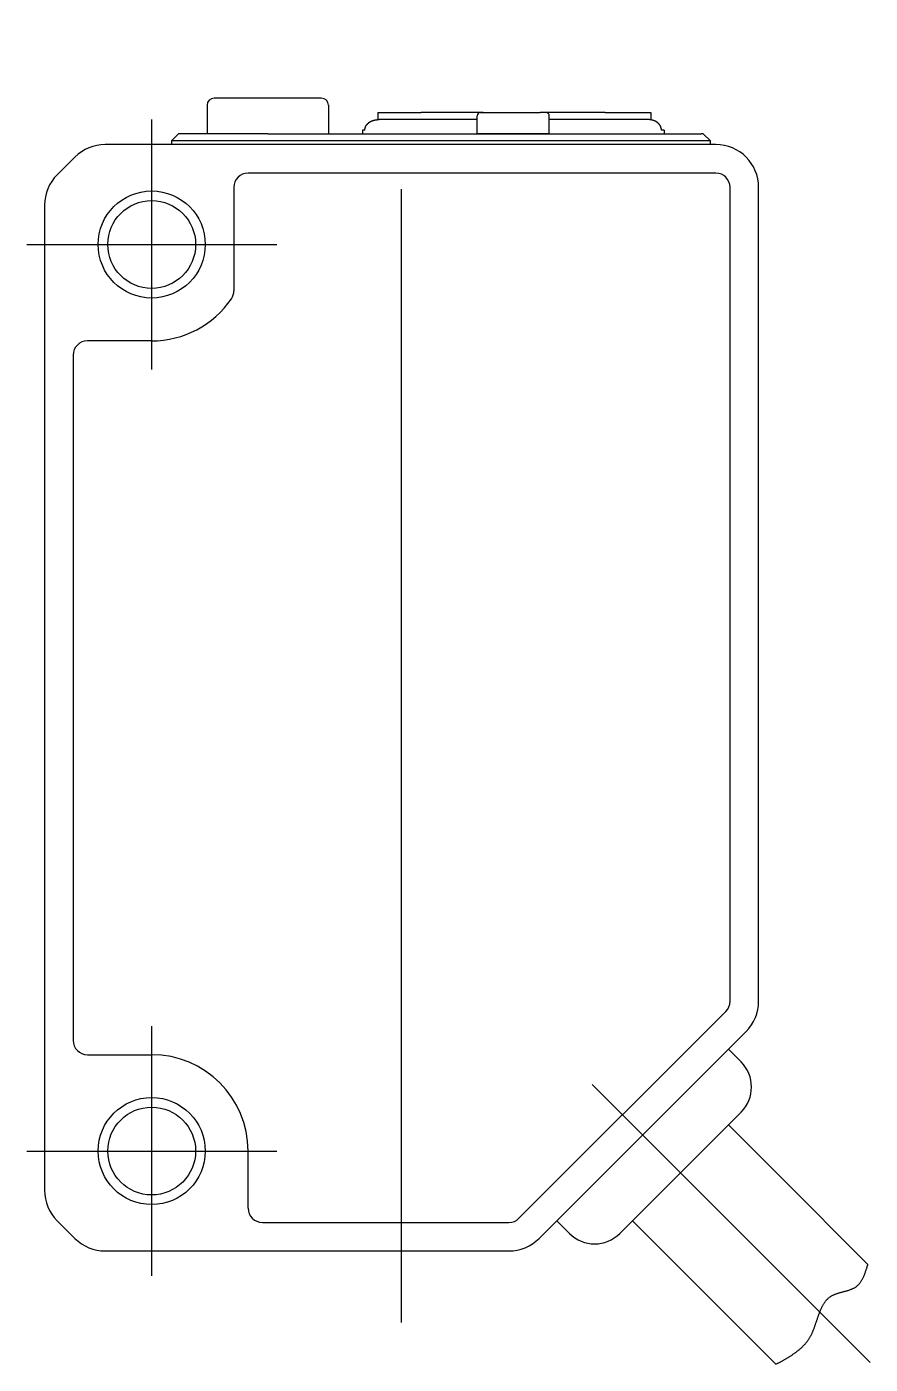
# Model space of a CAD drawing. Extents: x -19 to 102, y -28 to 519.
# Drawn here: x 76.86 to 100.49, y 182.27 to 219.74 of the extents above; entities that cross this region are included whole.
import ezdxf

# ---------------------------------------------------------------- set-up
doc = ezdxf.new("R2010")
doc.units = 0
doc.linetypes.add('CENTER', pattern=[50.8, 31.75, -6.35, 6.35, -6.35])
doc.layers.get('0').update_dxf_attribs({"linetype": 'CONTINUOUS'})
doc.layers.add('CENTER', color=1, linetype='CONTINUOUS')

msp = doc.modelspace()

# ---------------------------------------------------------------- linework, layer by layer
at = {"color": 7, "linetype": 'CONTINUOUS'}
for p, q in [((85.114, 217.743), (82.114, 217.743)), ((81.914, 217.543), (81.914, 216.743)), ((85.314, 217.543), (85.314, 216.743)), ((86.701, 217.343), (86.701, 217.143)), ((86.701, 217.343), (87.914, 217.343)), ((89.477, 217.143), (86.735, 217.143)), ((89.644, 217.343), (87.914, 217.343)), ((89.477, 216.743), (89.477, 217.243)), ((89.577, 217.343), (89.73, 217.343)), ((89.73, 217.343), (91.247, 217.343)), ((91.4, 217.343), (91.247, 217.343)), ((93.064, 217.343), (91.386, 217.343)), ((91.5, 216.743), (91.5, 217.243)), ((94.242, 217.143), (91.5, 217.143)), ((93.064, 217.343), (94.346, 217.343)), ((94.346, 217.343), (94.346, 217.135)), ((81.114, 216.743), (80.914, 216.543)), ((83.614, 216.743), (81.114, 216.743)), ((83.614, 216.743), (86.264, 216.743)), ((86.264, 216.843), (86.264, 216.743)), ((86.335, 216.843), (86.264, 216.843)), ((86.264, 216.743), (94.714, 216.743)), ((89.491, 216.743), (89.477, 216.743)), ((89.644, 216.743), (89.491, 216.743)), ((89.73, 216.743), (89.644, 216.743)), ((91.247, 216.743), (89.73, 216.743)), ((91.334, 216.743), (91.247, 216.743)), ((91.487, 216.743), (91.334, 216.743)), ((91.5, 216.743), (91.487, 216.743)), ((94.714, 216.843), (94.643, 216.843)), ((94.714, 216.843), (94.714, 216.743)), ((94.714, 216.743), (95.332, 216.743)), ((95.332, 216.743), (95.764, 216.743)), ((95.814, 216.743), (95.764, 216.743)), ((95.814, 216.743), (96.014, 216.543)), ((80.914, 216.443), (79.061, 216.443)), ((83.614, 216.543), (80.914, 216.543)), ((80.914, 216.543), (80.914, 216.443)), ((83.614, 216.443), (80.914, 216.443)), ((95.714, 216.543), (83.614, 216.543)), ((95.714, 216.443), (83.614, 216.443)), ((96.014, 216.543), (95.714, 216.543)), ((96.014, 216.443), (95.714, 216.443)), ((96.014, 216.443), (96.014, 216.543)), ((96.164, 216.443), (96.014, 216.443)), ((78.212, 216.092), (77.715, 215.595)), ((96.164, 215.643), (83.064, 215.643)), ((82.664, 215.243), (82.664, 212.347)), ((96.564, 192.439), (96.564, 215.243)), ((97.364, 192.441), (97.364, 215.243)), ((77.364, 214.746), (77.364, 187.141)), ((80.364, 210.943), (78.564, 210.943)), ((78.164, 210.543), (78.164, 191.343)), ((96.447, 192.156), (90.651, 186.361)), ((96.518, 191.098), (97.012, 191.592)), ((78.564, 190.943), (80.364, 190.943)), ((91.71, 186.289), (96.518, 191.098)), ((96.518, 191.098), (96.871, 190.744)), ((96.871, 189.33), (93.477, 185.936)), ((96.518, 188.976), (97.964, 187.53)), ((83.064, 186.643), (83.064, 188.243)), ((97.964, 187.53), (100.425, 185.069)), ((77.715, 186.292), (78.212, 185.795)), ((83.464, 186.243), (90.368, 186.243)), ((91.215, 185.795), (91.71, 186.289)), ((91.71, 186.289), (92.063, 185.936)), ((93.831, 186.289), (97.85, 182.27)), ((79.061, 185.443), (90.367, 185.443))]:
    msp.add_line(p, q, dxfattribs=at)
at = {"color": 7}
for points in [[(86.335, 216.843, 0), (86.335, 216.845, 0), (86.335, 216.846, 0), (86.335, 216.847, 0), (86.335, 216.848, 0), (86.335, 216.849, 0), (86.335, 216.85, 0), (86.335, 216.851, 0), (86.335, 216.852, 0), (86.335, 216.853, 0), (86.335, 216.854, 0), (86.335, 216.855, 0), (86.335, 216.857, 0), (86.335, 216.858, 0), (86.335, 216.859, 0), (86.335, 216.86, 0), (86.335, 216.861, 0), (86.336, 216.862, 0), (86.336, 216.863, 0), (86.336, 216.864, 0), (86.336, 216.865, 0), (86.336, 216.866, 0), (86.336, 216.867, 0), (86.336, 216.868, 0), (86.336, 216.87, 0), (86.336, 216.871, 0), (86.336, 216.872, 0), (86.337, 216.873, 0), (86.337, 216.874, 0), (86.337, 216.875, 0), (86.337, 216.876, 0), (86.337, 216.877, 0), (86.337, 216.878, 0), (86.337, 216.879, 0), (86.338, 216.88, 0), (86.338, 216.881, 0), (86.338, 216.883, 0), (86.338, 216.884, 0), (86.338, 216.885, 0), (86.338, 216.886, 0), (86.339, 216.887, 0), (86.339, 216.888, 0), (86.339, 216.889, 0), (86.339, 216.89, 0), (86.339, 216.891, 0), (86.34, 216.892, 0), (86.34, 216.893, 0), (86.34, 216.894, 0), (86.34, 216.895, 0), (86.341, 216.896, 0), (86.341, 216.898, 0), (86.341, 216.899, 0), (86.341, 216.9, 0), (86.341, 216.901, 0), (86.342, 216.902, 0), (86.342, 216.903, 0), (86.342, 216.904, 0), (86.343, 216.905, 0), (86.343, 216.906, 0), (86.343, 216.907, 0), (86.343, 216.908, 0), (86.344, 216.909, 0), (86.344, 216.91, 0), (86.344, 216.911, 0), (86.344, 216.912, 0), (86.345, 216.913, 0), (86.345, 216.914, 0), (86.346, 216.915, 0), (86.346, 216.917, 0), (86.346, 216.918, 0), (86.346, 216.919, 0), (86.347, 216.92, 0), (86.347, 216.921, 0), (86.347, 216.922, 0), (86.348, 216.923, 0), (86.348, 216.924, 0), (86.349, 216.925, 0), (86.349, 216.926, 0), (86.349, 216.927, 0), (86.35, 216.928, 0), (86.35, 216.929, 0), (86.35, 216.93, 0), (86.351, 216.931, 0), (86.351, 216.932, 0), (86.351, 216.933, 0), (86.352, 216.934, 0), (86.352, 216.935, 0), (86.353, 216.936, 0), (86.353, 216.937, 0), (86.353, 216.938, 0), (86.354, 216.939, 0), (86.354, 216.94, 0), (86.355, 216.941, 0), (86.355, 216.942, 0), (86.356, 216.943, 0), (86.356, 216.944, 0), (86.356, 216.945, 0), (86.357, 216.946, 0), (86.357, 216.947, 0), (86.358, 216.948, 0), (86.358, 216.949, 0), (86.359, 216.95, 0), (86.359, 216.951, 0), (86.36, 216.952, 0), (86.36, 216.953, 0), (86.361, 216.954, 0), (86.361, 216.955, 0), (86.362, 216.956, 0), (86.362, 216.957, 0), (86.362, 216.958, 0), (86.363, 216.959, 0), (86.364, 216.96, 0), (86.364, 216.961, 0), (86.365, 216.962, 0), (86.365, 216.963, 0), (86.365, 216.964, 0), (86.366, 216.965, 0), (86.367, 216.966, 0), (86.367, 216.967, 0), (86.368, 216.968, 0), (86.368, 216.969, 0), (86.369, 216.969, 0), (86.369, 216.97, 0), (86.37, 216.971, 0), (86.37, 216.972, 0), (86.371, 216.973, 0), (86.371, 216.974, 0), (86.372, 216.975, 0), (86.373, 216.976, 0), (86.373, 216.977, 0), (86.374, 216.978, 0), (86.374, 216.979, 0), (86.375, 216.98, 0), (86.375, 216.981, 0), (86.376, 216.982, 0), (86.377, 216.983, 0), (86.377, 216.983, 0), (86.378, 216.984, 0), (86.378, 216.985, 0), (86.379, 216.986, 0), (86.38, 216.987, 0), (86.38, 216.988, 0), (86.381, 216.989, 0), (86.381, 216.99, 0), (86.382, 216.991, 0), (86.383, 216.992, 0), (86.383, 216.992, 0), (86.384, 216.993, 0), (86.385, 216.994, 0), (86.385, 216.995, 0), (86.386, 216.996, 0), (86.386, 216.997, 0), (86.387, 216.998, 0), (86.388, 216.999, 0), (86.388, 216.999, 0), (86.389, 217, 0), (86.39, 217.001, 0), (86.391, 217.002, 0), (86.391, 217.003, 0), (86.392, 217.004, 0), (86.392, 217.005, 0), (86.393, 217.006, 0), (86.394, 217.006, 0), (86.394, 217.007, 0), (86.395, 217.008, 0), (86.396, 217.009, 0), (86.397, 217.01, 0), (86.397, 217.011, 0), (86.398, 217.011, 0), (86.399, 217.012, 0), (86.399, 217.013, 0), (86.4, 217.014, 0), (86.401, 217.015, 0), (86.401, 217.016, 0), (86.402, 217.016, 0), (86.403, 217.017, 0), (86.404, 217.018, 0), (86.404, 217.019, 0), (86.405, 217.02, 0), (86.406, 217.02, 0), (86.407, 217.021, 0), (86.407, 217.022, 0), (86.408, 217.023, 0), (86.409, 217.024, 0), (86.41, 217.024, 0), (86.41, 217.025, 0), (86.411, 217.026, 0), (86.412, 217.027, 0), (86.413, 217.028, 0), (86.413, 217.028, 0), (86.414, 217.029, 0), (86.415, 217.03, 0), (86.416, 217.031, 0), (86.416, 217.031, 0), (86.417, 217.032, 0), (86.418, 217.033, 0), (86.419, 217.034, 0), (86.42, 217.035, 0), (86.42, 217.035, 0), (86.421, 217.036, 0), (86.422, 217.037, 0), (86.423, 217.038, 0), (86.424, 217.038, 0), (86.424, 217.039, 0), (86.425, 217.04, 0), (86.426, 217.04, 0), (86.427, 217.041, 0), (86.428, 217.042, 0), (86.428, 217.043, 0), (86.429, 217.043, 0), (86.43, 217.044, 0), (86.431, 217.045, 0), (86.432, 217.046, 0), (86.433, 217.046, 0), (86.433, 217.047, 0), (86.434, 217.048, 0), (86.435, 217.048, 0), (86.436, 217.049, 0), (86.437, 217.05, 0), (86.438, 217.051, 0), (86.438, 217.051, 0), (86.439, 217.052, 0), (86.44, 217.053, 0), (86.441, 217.053, 0), (86.442, 217.054, 0), (86.443, 217.055, 0), (86.443, 217.055, 0), (86.444, 217.056, 0), (86.445, 217.057, 0), (86.446, 217.057, 0), (86.447, 217.058, 0), (86.448, 217.059, 0), (86.449, 217.059, 0), (86.45, 217.06, 0), (86.45, 217.061, 0), (86.451, 217.061, 0), (86.452, 217.062, 0), (86.453, 217.063, 0), (86.454, 217.063, 0), (86.455, 217.064, 0), (86.456, 217.065, 0), (86.457, 217.065, 0), (86.457, 217.066, 0), (86.458, 217.066, 0), (86.459, 217.067, 0), (86.46, 217.068, 0), (86.461, 217.068, 0), (86.462, 217.069, 0), (86.463, 217.07, 0), (86.464, 217.07, 0), (86.465, 217.071, 0), (86.466, 217.071, 0), (86.466, 217.072, 0), (86.467, 217.073, 0), (86.468, 217.073, 0), (86.469, 217.074, 0), (86.47, 217.074, 0), (86.471, 217.075, 0), (86.472, 217.076, 0), (86.473, 217.076, 0), (86.474, 217.077, 0), (86.475, 217.077, 0), (86.476, 217.078, 0), (86.477, 217.078, 0), (86.477, 217.079, 0), (86.478, 217.08, 0), (86.479, 217.08, 0), (86.48, 217.081, 0), (86.481, 217.081, 0), (86.482, 217.082, 0), (86.483, 217.082, 0), (86.484, 217.083, 0), (86.485, 217.083, 0), (86.486, 217.084, 0), (86.487, 217.085, 0), (86.488, 217.085, 0), (86.489, 217.086, 0), (86.49, 217.086, 0), (86.491, 217.087, 0), (86.492, 217.087, 0), (86.493, 217.088, 0), (86.493, 217.088, 0), (86.495, 217.089, 0), (86.495, 217.089, 0), (86.496, 217.09, 0), (86.497, 217.09, 0), (86.498, 217.091, 0), (86.499, 217.091, 0), (86.5, 217.092, 0), (86.501, 217.092, 0), (86.502, 217.093, 0), (86.503, 217.093, 0), (86.504, 217.094, 0), (86.505, 217.094, 0), (86.506, 217.095, 0), (86.507, 217.095, 0), (86.508, 217.096, 0), (86.509, 217.096, 0), (86.51, 217.097, 0), (86.511, 217.097, 0), (86.512, 217.098, 0), (86.513, 217.098, 0), (86.514, 217.099, 0), (86.515, 217.099, 0), (86.516, 217.1, 0), (86.517, 217.1, 0), (86.518, 217.1, 0), (86.519, 217.101, 0), (86.52, 217.101, 0), (86.521, 217.102, 0), (86.522, 217.102, 0), (86.523, 217.103, 0), (86.524, 217.103, 0), (86.525, 217.104, 0), (86.526, 217.104, 0), (86.527, 217.104, 0), (86.528, 217.105, 0), (86.529, 217.105, 0), (86.53, 217.106, 0), (86.531, 217.106, 0), (86.532, 217.107, 0), (86.533, 217.107, 0), (86.534, 217.107, 0), (86.535, 217.108, 0), (86.536, 217.108, 0), (86.537, 217.109, 0), (86.538, 217.109, 0), (86.539, 217.109, 0), (86.54, 217.11, 0), (86.541, 217.11, 0), (86.542, 217.111, 0), (86.543, 217.111, 0), (86.544, 217.111, 0), (86.545, 217.112, 0), (86.546, 217.112, 0), (86.547, 217.113, 0), (86.548, 217.113, 0), (86.549, 217.113, 0), (86.55, 217.114, 0), (86.551, 217.114, 0), (86.552, 217.114, 0), (86.553, 217.115, 0), (86.554, 217.115, 0), (86.555, 217.115, 0), (86.556, 217.116, 0), (86.558, 217.116, 0), (86.558, 217.117, 0), (86.56, 217.117, 0), (86.561, 217.117, 0), (86.562, 217.118, 0), (86.563, 217.118, 0), (86.564, 217.118, 0), (86.565, 217.119, 0), (86.566, 217.119, 0), (86.567, 217.119, 0), (86.568, 217.12, 0), (86.569, 217.12, 0), (86.57, 217.12, 0), (86.571, 217.121, 0), (86.572, 217.121, 0), (86.573, 217.121, 0), (86.574, 217.121, 0), (86.575, 217.122, 0), (86.576, 217.122, 0), (86.577, 217.122, 0), (86.578, 217.123, 0), (86.579, 217.123, 0), (86.58, 217.123, 0), (86.582, 217.124, 0), (86.582, 217.124, 0), (86.584, 217.124, 0), (86.585, 217.124, 0), (86.586, 217.125, 0), (86.587, 217.125, 0), (86.588, 217.125, 0), (86.589, 217.126, 0), (86.59, 217.126, 0), (86.591, 217.126, 0), (86.592, 217.126, 0), (86.593, 217.127, 0), (86.594, 217.127, 0), (86.595, 217.127, 0), (86.596, 217.127, 0), (86.597, 217.128, 0), (86.598, 217.128, 0), (86.6, 217.128, 0), (86.6, 217.129, 0), (86.602, 217.129, 0), (86.603, 217.129, 0), (86.604, 217.129, 0), (86.605, 217.13, 0), (86.606, 217.13, 0), (86.607, 217.13, 0), (86.608, 217.13, 0), (86.609, 217.13, 0), (86.61, 217.131, 0), (86.611, 217.131, 0), (86.612, 217.131, 0), (86.613, 217.131, 0), (86.614, 217.132, 0), (86.615, 217.132, 0), (86.617, 217.132, 0), (86.618, 217.132, 0), (86.619, 217.132, 0), (86.62, 217.133, 0), (86.621, 217.133, 0), (86.622, 217.133, 0), (86.623, 217.133, 0), (86.624, 217.134, 0), (86.625, 217.134, 0), (86.626, 217.134, 0), (86.627, 217.134, 0), (86.628, 217.134, 0), (86.629, 217.134, 0), (86.63, 217.135, 0), (86.632, 217.135, 0), (86.633, 217.135, 0), (86.634, 217.135, 0), (86.635, 217.135, 0), (86.636, 217.136, 0), (86.637, 217.136, 0), (86.638, 217.136, 0), (86.639, 217.136, 0), (86.64, 217.136, 0), (86.641, 217.136, 0), (86.642, 217.137, 0), (86.643, 217.137, 0), (86.644, 217.137, 0), (86.645, 217.137, 0), (86.647, 217.137, 0), (86.648, 217.137, 0), (86.649, 217.138, 0), (86.65, 217.138, 0), (86.651, 217.138, 0), (86.652, 217.138, 0), (86.653, 217.138, 0), (86.654, 217.138, 0), (86.655, 217.138, 0), (86.656, 217.139, 0), (86.657, 217.139, 0), (86.659, 217.139, 0), (86.66, 217.139, 0), (86.661, 217.139, 0), (86.662, 217.139, 0), (86.663, 217.139, 0), (86.664, 217.14, 0), (86.665, 217.14, 0), (86.666, 217.14, 0), (86.667, 217.14, 0), (86.668, 217.14, 0), (86.669, 217.14, 0), (86.67, 217.14, 0), (86.671, 217.14, 0), (86.673, 217.14, 0), (86.674, 217.141, 0), (86.675, 217.141, 0), (86.676, 217.141, 0), (86.677, 217.141, 0), (86.678, 217.141, 0), (86.679, 217.141, 0), (86.68, 217.141, 0), (86.681, 217.141, 0), (86.682, 217.141, 0), (86.683, 217.141, 0), (86.684, 217.141, 0), (86.686, 217.142, 0), (86.687, 217.142, 0), (86.688, 217.142, 0), (86.689, 217.142, 0), (86.69, 217.142, 0), (86.691, 217.142, 0), (86.692, 217.142, 0), (86.693, 217.142, 0), (86.694, 217.142, 0), (86.695, 217.142, 0), (86.697, 217.142, 0), (86.698, 217.142, 0), (86.699, 217.142, 0), (86.7, 217.143, 0), (86.701, 217.143, 0)], [(86.701, 217.143, 0), (86.701, 217.143, 0), (86.701, 217.143, 0), (86.701, 217.143, 0), (86.702, 217.143, 0), (86.702, 217.143, 0), (86.702, 217.143, 0), (86.702, 217.143, 0), (86.703, 217.143, 0), (86.703, 217.143, 0), (86.703, 217.143, 0), (86.703, 217.143, 0), (86.703, 217.143, 0), (86.704, 217.143, 0), (86.704, 217.143, 0), (86.704, 217.143, 0), (86.704, 217.143, 0), (86.704, 217.143, 0), (86.705, 217.143, 0), (86.705, 217.143, 0), (86.705, 217.143, 0), (86.705, 217.143, 0), (86.706, 217.143, 0), (86.706, 217.143, 0), (86.706, 217.143, 0), (86.706, 217.143, 0), (86.707, 217.143, 0), (86.707, 217.143, 0), (86.707, 217.143, 0), (86.707, 217.143, 0), (86.707, 217.143, 0), (86.707, 217.143, 0), (86.708, 217.143, 0), (86.708, 217.143, 0), (86.708, 217.143, 0), (86.708, 217.143, 0), (86.709, 217.143, 0), (86.709, 217.143, 0), (86.709, 217.143, 0), (86.709, 217.143, 0), (86.71, 217.143, 0), (86.71, 217.143, 0), (86.71, 217.143, 0), (86.71, 217.143, 0), (86.71, 217.143, 0), (86.711, 217.143, 0), (86.711, 217.143, 0), (86.711, 217.143, 0), (86.711, 217.143, 0), (86.711, 217.143, 0), (86.712, 217.143, 0), (86.712, 217.143, 0), (86.712, 217.143, 0), (86.712, 217.143, 0), (86.713, 217.143, 0), (86.713, 217.143, 0), (86.713, 217.143, 0), (86.713, 217.143, 0), (86.713, 217.143, 0), (86.714, 217.143, 0), (86.714, 217.143, 0), (86.714, 217.143, 0), (86.714, 217.143, 0), (86.715, 217.143, 0), (86.715, 217.143, 0), (86.715, 217.143, 0), (86.715, 217.143, 0), (86.715, 217.143, 0), (86.716, 217.143, 0), (86.716, 217.143, 0), (86.716, 217.143, 0), (86.716, 217.143, 0), (86.716, 217.143, 0), (86.717, 217.143, 0), (86.717, 217.143, 0), (86.717, 217.143, 0), (86.717, 217.143, 0), (86.718, 217.143, 0), (86.718, 217.143, 0), (86.718, 217.143, 0), (86.718, 217.143, 0), (86.718, 217.143, 0), (86.719, 217.143, 0), (86.719, 217.143, 0), (86.719, 217.143, 0), (86.719, 217.143, 0), (86.719, 217.143, 0), (86.72, 217.143, 0), (86.72, 217.143, 0), (86.72, 217.143, 0), (86.72, 217.143, 0), (86.721, 217.143, 0), (86.721, 217.143, 0), (86.721, 217.143, 0), (86.721, 217.143, 0), (86.721, 217.143, 0), (86.722, 217.143, 0), (86.722, 217.143, 0), (86.722, 217.143, 0), (86.722, 217.143, 0), (86.722, 217.143, 0), (86.723, 217.143, 0), (86.723, 217.143, 0), (86.723, 217.143, 0), (86.723, 217.143, 0), (86.724, 217.143, 0), (86.724, 217.143, 0), (86.724, 217.143, 0), (86.724, 217.143, 0), (86.724, 217.143, 0), (86.725, 217.143, 0), (86.725, 217.143, 0), (86.725, 217.143, 0), (86.725, 217.143, 0), (86.725, 217.143, 0), (86.726, 217.143, 0), (86.726, 217.143, 0), (86.726, 217.143, 0), (86.726, 217.143, 0), (86.727, 217.143, 0), (86.727, 217.143, 0), (86.727, 217.143, 0), (86.727, 217.143, 0), (86.728, 217.143, 0), (86.728, 217.143, 0), (86.728, 217.143, 0), (86.728, 217.143, 0), (86.728, 217.143, 0), (86.728, 217.143, 0), (86.729, 217.143, 0), (86.729, 217.143, 0), (86.729, 217.143, 0), (86.729, 217.143, 0), (86.73, 217.143, 0), (86.73, 217.143, 0), (86.73, 217.143, 0), (86.73, 217.143, 0), (86.731, 217.143, 0), (86.731, 217.143, 0), (86.731, 217.143, 0), (86.731, 217.143, 0), (86.731, 217.143, 0), (86.732, 217.143, 0), (86.732, 217.143, 0), (86.732, 217.143, 0), (86.732, 217.143, 0), (86.732, 217.143, 0), (86.733, 217.143, 0), (86.733, 217.143, 0), (86.733, 217.143, 0), (86.733, 217.143, 0), (86.734, 217.143, 0), (86.734, 217.143, 0), (86.734, 217.143, 0), (86.734, 217.143, 0), (86.734, 217.143, 0), (86.735, 217.143, 0), (86.735, 217.143, 0), (86.735, 217.143, 0), (86.735, 217.143, 0)], [(94.346, 217.135, 0), (94.345, 217.135, 0), (94.345, 217.135, 0), (94.344, 217.135, 0), (94.344, 217.135, 0), (94.343, 217.135, 0), (94.343, 217.135, 0), (94.343, 217.135, 0), (94.342, 217.136, 0), (94.342, 217.136, 0), (94.341, 217.136, 0), (94.341, 217.136, 0), (94.34, 217.136, 0), (94.34, 217.136, 0), (94.339, 217.136, 0), (94.339, 217.136, 0), (94.338, 217.136, 0), (94.338, 217.136, 0), (94.337, 217.136, 0), (94.337, 217.136, 0), (94.337, 217.136, 0), (94.336, 217.137, 0), (94.336, 217.137, 0), (94.335, 217.137, 0), (94.335, 217.137, 0), (94.334, 217.137, 0), (94.334, 217.137, 0), (94.333, 217.137, 0), (94.333, 217.137, 0), (94.332, 217.137, 0), (94.332, 217.137, 0), (94.331, 217.137, 0), (94.331, 217.137, 0), (94.331, 217.137, 0), (94.33, 217.137, 0), (94.33, 217.137, 0), (94.329, 217.138, 0), (94.329, 217.138, 0), (94.328, 217.138, 0), (94.328, 217.138, 0), (94.327, 217.138, 0), (94.327, 217.138, 0), (94.326, 217.138, 0), (94.326, 217.138, 0), (94.325, 217.138, 0), (94.325, 217.138, 0), (94.325, 217.138, 0), (94.324, 217.138, 0), (94.324, 217.138, 0), (94.323, 217.138, 0), (94.323, 217.138, 0), (94.322, 217.138, 0), (94.322, 217.139, 0), (94.321, 217.139, 0), (94.321, 217.139, 0), (94.32, 217.139, 0), (94.32, 217.139, 0), (94.319, 217.139, 0), (94.319, 217.139, 0), (94.319, 217.139, 0), (94.318, 217.139, 0), (94.318, 217.139, 0), (94.317, 217.139, 0), (94.317, 217.139, 0), (94.316, 217.139, 0), (94.316, 217.139, 0), (94.315, 217.139, 0), (94.315, 217.139, 0), (94.314, 217.139, 0), (94.314, 217.14, 0), (94.313, 217.14, 0), (94.313, 217.14, 0), (94.312, 217.14, 0), (94.312, 217.14, 0), (94.312, 217.14, 0), (94.311, 217.14, 0), (94.311, 217.14, 0), (94.31, 217.14, 0), (94.31, 217.14, 0), (94.309, 217.14, 0), (94.309, 217.14, 0), (94.308, 217.14, 0), (94.308, 217.14, 0), (94.307, 217.14, 0), (94.307, 217.14, 0), (94.306, 217.14, 0), (94.306, 217.14, 0), (94.305, 217.14, 0), (94.305, 217.14, 0), (94.305, 217.141, 0), (94.304, 217.141, 0), (94.304, 217.141, 0), (94.303, 217.141, 0), (94.303, 217.141, 0), (94.302, 217.141, 0), (94.302, 217.141, 0), (94.301, 217.141, 0), (94.301, 217.141, 0), (94.3, 217.141, 0), (94.3, 217.141, 0), (94.299, 217.141, 0), (94.299, 217.141, 0), (94.299, 217.141, 0), (94.298, 217.141, 0), (94.298, 217.141, 0), (94.297, 217.141, 0), (94.297, 217.141, 0), (94.296, 217.141, 0), (94.296, 217.141, 0), (94.295, 217.141, 0), (94.295, 217.141, 0), (94.294, 217.141, 0), (94.294, 217.141, 0), (94.293, 217.141, 0), (94.293, 217.142, 0), (94.293, 217.142, 0), (94.292, 217.142, 0), (94.292, 217.142, 0), (94.291, 217.142, 0), (94.291, 217.142, 0), (94.29, 217.142, 0), (94.29, 217.142, 0), (94.289, 217.142, 0), (94.289, 217.142, 0), (94.288, 217.142, 0), (94.288, 217.142, 0), (94.287, 217.142, 0), (94.287, 217.142, 0), (94.287, 217.142, 0), (94.286, 217.142, 0), (94.286, 217.142, 0), (94.285, 217.142, 0), (94.285, 217.142, 0), (94.284, 217.142, 0), (94.284, 217.142, 0), (94.283, 217.142, 0), (94.283, 217.142, 0), (94.282, 217.142, 0), (94.282, 217.142, 0), (94.281, 217.142, 0), (94.281, 217.142, 0), (94.28, 217.142, 0), (94.28, 217.142, 0), (94.279, 217.142, 0), (94.279, 217.142, 0), (94.279, 217.142, 0), (94.278, 217.142, 0), (94.278, 217.142, 0), (94.277, 217.143, 0), (94.277, 217.143, 0), (94.276, 217.143, 0), (94.276, 217.143, 0), (94.275, 217.143, 0), (94.275, 217.143, 0), (94.274, 217.143, 0), (94.274, 217.143, 0), (94.273, 217.143, 0), (94.273, 217.143, 0), (94.272, 217.143, 0), (94.272, 217.143, 0), (94.272, 217.143, 0), (94.271, 217.143, 0), (94.271, 217.143, 0), (94.27, 217.143, 0), (94.27, 217.143, 0), (94.269, 217.143, 0), (94.269, 217.143, 0), (94.268, 217.143, 0), (94.268, 217.143, 0), (94.267, 217.143, 0), (94.267, 217.143, 0), (94.266, 217.143, 0), (94.266, 217.143, 0), (94.266, 217.143, 0), (94.265, 217.143, 0), (94.265, 217.143, 0), (94.264, 217.143, 0), (94.264, 217.143, 0), (94.263, 217.143, 0), (94.263, 217.143, 0), (94.262, 217.143, 0), (94.262, 217.143, 0), (94.261, 217.143, 0), (94.261, 217.143, 0), (94.26, 217.143, 0), (94.26, 217.143, 0), (94.26, 217.143, 0), (94.259, 217.143, 0), (94.259, 217.143, 0), (94.258, 217.143, 0), (94.258, 217.143, 0), (94.257, 217.143, 0), (94.257, 217.143, 0), (94.256, 217.143, 0), (94.256, 217.143, 0), (94.255, 217.143, 0), (94.255, 217.143, 0), (94.254, 217.143, 0), (94.254, 217.143, 0), (94.253, 217.143, 0), (94.253, 217.143, 0), (94.252, 217.143, 0), (94.252, 217.143, 0), (94.252, 217.143, 0), (94.251, 217.143, 0), (94.251, 217.143, 0), (94.25, 217.143, 0), (94.25, 217.143, 0), (94.249, 217.143, 0), (94.249, 217.143, 0), (94.248, 217.143, 0), (94.248, 217.143, 0), (94.247, 217.143, 0), (94.247, 217.143, 0), (94.246, 217.143, 0), (94.246, 217.143, 0), (94.246, 217.143, 0), (94.245, 217.143, 0), (94.245, 217.143, 0), (94.244, 217.143, 0), (94.244, 217.143, 0), (94.243, 217.143, 0), (94.243, 217.143, 0), (94.242, 217.143, 0)], [(94.643, 216.843, 0), (94.643, 216.845, 0), (94.643, 216.846, 0), (94.643, 216.847, 0), (94.643, 216.848, 0), (94.642, 216.849, 0), (94.642, 216.85, 0), (94.642, 216.851, 0), (94.642, 216.852, 0), (94.642, 216.853, 0), (94.642, 216.854, 0), (94.642, 216.855, 0), (94.642, 216.857, 0), (94.642, 216.858, 0), (94.642, 216.859, 0), (94.642, 216.86, 0), (94.642, 216.861, 0), (94.642, 216.862, 0), (94.642, 216.863, 0), (94.642, 216.864, 0), (94.642, 216.865, 0), (94.642, 216.866, 0), (94.641, 216.867, 0), (94.641, 216.869, 0), (94.641, 216.87, 0), (94.641, 216.871, 0), (94.641, 216.872, 0), (94.641, 216.873, 0), (94.641, 216.874, 0), (94.641, 216.875, 0), (94.641, 216.876, 0), (94.64, 216.877, 0), (94.64, 216.878, 0), (94.64, 216.879, 0), (94.64, 216.88, 0), (94.64, 216.882, 0), (94.64, 216.883, 0), (94.639, 216.884, 0), (94.639, 216.885, 0), (94.639, 216.886, 0), (94.639, 216.887, 0), (94.639, 216.888, 0), (94.638, 216.889, 0), (94.638, 216.89, 0), (94.638, 216.891, 0), (94.638, 216.892, 0), (94.638, 216.893, 0), (94.637, 216.894, 0), (94.637, 216.895, 0), (94.637, 216.897, 0), (94.637, 216.898, 0), (94.636, 216.899, 0), (94.636, 216.9, 0), (94.636, 216.901, 0), (94.636, 216.902, 0), (94.635, 216.903, 0), (94.635, 216.904, 0), (94.635, 216.905, 0), (94.635, 216.906, 0), (94.634, 216.907, 0), (94.634, 216.908, 0), (94.634, 216.909, 0), (94.633, 216.91, 0), (94.633, 216.911, 0), (94.633, 216.912, 0), (94.633, 216.913, 0), (94.632, 216.914, 0), (94.632, 216.916, 0), (94.632, 216.917, 0), (94.631, 216.918, 0), (94.631, 216.919, 0), (94.631, 216.92, 0), (94.63, 216.921, 0), (94.63, 216.922, 0), (94.63, 216.923, 0), (94.629, 216.924, 0), (94.629, 216.925, 0), (94.629, 216.926, 0), (94.628, 216.927, 0), (94.628, 216.928, 0), (94.627, 216.929, 0), (94.627, 216.93, 0), (94.627, 216.931, 0), (94.626, 216.932, 0), (94.626, 216.933, 0), (94.626, 216.934, 0), (94.625, 216.935, 0), (94.625, 216.936, 0), (94.624, 216.937, 0), (94.624, 216.938, 0), (94.624, 216.939, 0), (94.623, 216.94, 0), (94.623, 216.941, 0), (94.622, 216.942, 0), (94.622, 216.943, 0), (94.621, 216.944, 0), (94.621, 216.945, 0), (94.621, 216.946, 0), (94.62, 216.947, 0), (94.62, 216.948, 0), (94.619, 216.949, 0), (94.619, 216.95, 0), (94.618, 216.951, 0), (94.618, 216.952, 0), (94.617, 216.953, 0), (94.617, 216.954, 0), (94.616, 216.955, 0), (94.616, 216.956, 0), (94.615, 216.957, 0), (94.615, 216.958, 0), (94.615, 216.959, 0), (94.614, 216.96, 0), (94.614, 216.961, 0), (94.613, 216.962, 0), (94.612, 216.963, 0), (94.612, 216.964, 0), (94.611, 216.965, 0), (94.611, 216.966, 0), (94.61, 216.967, 0), (94.61, 216.968, 0), (94.609, 216.969, 0), (94.609, 216.97, 0), (94.608, 216.97, 0), (94.608, 216.971, 0), (94.607, 216.972, 0), (94.607, 216.973, 0), (94.606, 216.974, 0), (94.606, 216.975, 0), (94.605, 216.976, 0), (94.604, 216.977, 0), (94.604, 216.978, 0), (94.603, 216.979, 0), (94.603, 216.98, 0), (94.602, 216.981, 0), (94.601, 216.982, 0), (94.601, 216.983, 0), (94.6, 216.984, 0), (94.6, 216.984, 0), (94.599, 216.985, 0), (94.598, 216.986, 0), (94.598, 216.987, 0), (94.597, 216.988, 0), (94.597, 216.989, 0), (94.596, 216.99, 0), (94.595, 216.991, 0), (94.595, 216.992, 0), (94.594, 216.993, 0), (94.594, 216.993, 0), (94.593, 216.994, 0), (94.592, 216.995, 0), (94.592, 216.996, 0), (94.591, 216.997, 0), (94.59, 216.998, 0), (94.59, 216.999, 0), (94.589, 217, 0), (94.588, 217, 0), (94.588, 217.001, 0), (94.587, 217.002, 0), (94.586, 217.003, 0), (94.586, 217.004, 0), (94.585, 217.005, 0), (94.584, 217.006, 0), (94.584, 217.006, 0), (94.583, 217.007, 0), (94.582, 217.008, 0), (94.582, 217.009, 0), (94.581, 217.01, 0), (94.58, 217.011, 0), (94.579, 217.012, 0), (94.579, 217.012, 0), (94.578, 217.013, 0), (94.577, 217.014, 0), (94.577, 217.015, 0), (94.576, 217.016, 0), (94.575, 217.016, 0), (94.574, 217.017, 0), (94.574, 217.018, 0), (94.573, 217.019, 0), (94.572, 217.02, 0), (94.572, 217.021, 0), (94.571, 217.021, 0), (94.57, 217.022, 0), (94.569, 217.023, 0), (94.569, 217.024, 0), (94.568, 217.025, 0), (94.567, 217.025, 0), (94.566, 217.026, 0), (94.566, 217.027, 0), (94.565, 217.028, 0), (94.564, 217.028, 0), (94.563, 217.029, 0), (94.562, 217.03, 0), (94.562, 217.031, 0), (94.561, 217.032, 0), (94.56, 217.032, 0), (94.559, 217.033, 0), (94.559, 217.034, 0), (94.558, 217.035, 0), (94.557, 217.035, 0), (94.556, 217.036, 0), (94.555, 217.037, 0), (94.555, 217.038, 0), (94.554, 217.038, 0), (94.553, 217.039, 0), (94.552, 217.04, 0), (94.551, 217.041, 0), (94.551, 217.041, 0), (94.55, 217.042, 0), (94.549, 217.043, 0), (94.548, 217.044, 0), (94.547, 217.044, 0), (94.546, 217.045, 0), (94.546, 217.046, 0), (94.545, 217.046, 0), (94.544, 217.047, 0), (94.543, 217.048, 0), (94.542, 217.049, 0), (94.541, 217.049, 0), (94.541, 217.05, 0), (94.54, 217.051, 0), (94.539, 217.051, 0), (94.538, 217.052, 0), (94.537, 217.053, 0), (94.537, 217.053, 0), (94.536, 217.054, 0), (94.535, 217.055, 0), (94.534, 217.055, 0), (94.533, 217.056, 0), (94.532, 217.057, 0), (94.531, 217.057, 0), (94.531, 217.058, 0), (94.53, 217.059, 0), (94.529, 217.059, 0), (94.528, 217.06, 0), (94.527, 217.061, 0), (94.526, 217.061, 0), (94.525, 217.062, 0), (94.524, 217.063, 0), (94.523, 217.063, 0), (94.523, 217.064, 0), (94.522, 217.065, 0), (94.521, 217.065, 0), (94.52, 217.066, 0), (94.519, 217.066, 0), (94.518, 217.067, 0), (94.517, 217.068, 0), (94.516, 217.068, 0), (94.515, 217.069, 0), (94.514, 217.07, 0), (94.514, 217.07, 0), (94.513, 217.071, 0), (94.512, 217.071, 0), (94.511, 217.072, 0), (94.51, 217.073, 0), (94.509, 217.073, 0), (94.508, 217.074, 0), (94.507, 217.074, 0), (94.506, 217.075, 0), (94.505, 217.076, 0), (94.504, 217.076, 0), (94.504, 217.077, 0), (94.503, 217.077, 0), (94.502, 217.078, 0), (94.501, 217.079, 0), (94.5, 217.079, 0), (94.499, 217.08, 0), (94.498, 217.08, 0), (94.497, 217.081, 0), (94.496, 217.081, 0), (94.495, 217.082, 0), (94.494, 217.082, 0), (94.493, 217.083, 0), (94.492, 217.084, 0), (94.491, 217.084, 0), (94.49, 217.085, 0), (94.49, 217.085, 0), (94.489, 217.086, 0), (94.488, 217.086, 0), (94.487, 217.087, 0), (94.486, 217.087, 0), (94.485, 217.088, 0), (94.484, 217.088, 0), (94.483, 217.089, 0), (94.482, 217.089, 0), (94.481, 217.09, 0), (94.48, 217.09, 0), (94.479, 217.091, 0), (94.478, 217.092, 0), (94.477, 217.092, 0), (94.476, 217.093, 0), (94.475, 217.093, 0), (94.474, 217.094, 0), (94.473, 217.094, 0), (94.472, 217.095, 0), (94.471, 217.095, 0), (94.47, 217.096, 0), (94.469, 217.096, 0), (94.468, 217.096, 0), (94.467, 217.097, 0), (94.466, 217.097, 0), (94.465, 217.098, 0), (94.464, 217.098, 0), (94.463, 217.099, 0), (94.462, 217.099, 0), (94.461, 217.1, 0), (94.46, 217.1, 0), (94.459, 217.101, 0), (94.458, 217.101, 0), (94.457, 217.102, 0), (94.456, 217.102, 0), (94.455, 217.102, 0), (94.454, 217.103, 0), (94.453, 217.103, 0), (94.452, 217.104, 0), (94.451, 217.104, 0), (94.45, 217.105, 0), (94.449, 217.105, 0), (94.448, 217.106, 0), (94.447, 217.106, 0), (94.446, 217.106, 0), (94.445, 217.107, 0), (94.444, 217.107, 0), (94.443, 217.108, 0), (94.442, 217.108, 0), (94.441, 217.108, 0), (94.44, 217.109, 0), (94.439, 217.109, 0), (94.438, 217.11, 0), (94.437, 217.11, 0), (94.436, 217.11, 0), (94.435, 217.111, 0), (94.434, 217.111, 0), (94.433, 217.111, 0), (94.432, 217.112, 0), (94.431, 217.112, 0), (94.43, 217.113, 0), (94.429, 217.113, 0), (94.428, 217.113, 0), (94.427, 217.114, 0), (94.426, 217.114, 0), (94.425, 217.114, 0), (94.424, 217.115, 0), (94.423, 217.115, 0), (94.422, 217.115, 0), (94.421, 217.116, 0), (94.42, 217.116, 0), (94.419, 217.116, 0), (94.418, 217.117, 0), (94.417, 217.117, 0), (94.416, 217.117, 0), (94.415, 217.118, 0), (94.413, 217.118, 0), (94.412, 217.118, 0), (94.411, 217.119, 0), (94.41, 217.119, 0), (94.409, 217.119, 0), (94.408, 217.12, 0), (94.407, 217.12, 0), (94.406, 217.12, 0), (94.405, 217.121, 0), (94.404, 217.121, 0), (94.403, 217.121, 0), (94.402, 217.121, 0), (94.401, 217.122, 0), (94.4, 217.122, 0), (94.399, 217.122, 0), (94.398, 217.123, 0), (94.397, 217.123, 0), (94.396, 217.123, 0), (94.395, 217.123, 0), (94.394, 217.124, 0), (94.392, 217.124, 0), (94.391, 217.124, 0), (94.39, 217.125, 0), (94.389, 217.125, 0), (94.388, 217.125, 0), (94.387, 217.125, 0), (94.386, 217.126, 0), (94.385, 217.126, 0), (94.384, 217.126, 0), (94.383, 217.126, 0), (94.382, 217.127, 0), (94.381, 217.127, 0), (94.38, 217.127, 0), (94.379, 217.127, 0), (94.378, 217.128, 0), (94.377, 217.128, 0), (94.376, 217.128, 0), (94.374, 217.128, 0), (94.373, 217.129, 0), (94.372, 217.129, 0), (94.371, 217.129, 0), (94.37, 217.129, 0), (94.369, 217.13, 0), (94.368, 217.13, 0), (94.367, 217.13, 0), (94.366, 217.13, 0), (94.365, 217.131, 0), (94.364, 217.131, 0), (94.363, 217.131, 0), (94.362, 217.131, 0), (94.361, 217.132, 0), (94.36, 217.132, 0), (94.359, 217.132, 0), (94.358, 217.132, 0), (94.356, 217.133, 0), (94.355, 217.133, 0), (94.354, 217.133, 0), (94.353, 217.133, 0), (94.352, 217.134, 0), (94.351, 217.134, 0), (94.35, 217.134, 0), (94.349, 217.134, 0), (94.348, 217.134, 0), (94.347, 217.135, 0), (94.346, 217.135, 0)]]:
    msp.add_polyline3d(points, dxfattribs=at)
at = {"color": 3}
msp.add_polyline3d([(97.85, 182.27, 0), (97.866, 182.279, 0), (97.883, 182.288, 0), (97.899, 182.297, 0), (97.915, 182.306, 0), (97.932, 182.314, 0), (97.948, 182.323, 0), (97.964, 182.332, 0), (97.98, 182.341, 0), (97.997, 182.35, 0), (98.013, 182.359, 0), (98.029, 182.368, 0), (98.045, 182.377, 0), (98.061, 182.386, 0), (98.077, 182.395, 0), (98.093, 182.404, 0), (98.109, 182.413, 0), (98.125, 182.423, 0), (98.141, 182.432, 0), (98.157, 182.441, 0), (98.173, 182.451, 0), (98.189, 182.46, 0), (98.204, 182.47, 0), (98.22, 182.479, 0), (98.235, 182.489, 0), (98.251, 182.498, 0), (98.266, 182.508, 0), (98.281, 182.518, 0), (98.296, 182.528, 0), (98.311, 182.538, 0), (98.326, 182.548, 0), (98.341, 182.558, 0), (98.356, 182.568, 0), (98.371, 182.579, 0), (98.386, 182.589, 0), (98.4, 182.6, 0), (98.415, 182.61, 0), (98.429, 182.621, 0), (98.443, 182.632, 0), (98.457, 182.643, 0), (98.471, 182.654, 0), (98.485, 182.665, 0), (98.498, 182.677, 0), (98.512, 182.688, 0), (98.525, 182.7, 0), (98.539, 182.711, 0), (98.552, 182.723, 0), (98.565, 182.735, 0), (98.578, 182.747, 0), (98.59, 182.759, 0), (98.603, 182.772, 0), (98.615, 182.784, 0), (98.627, 182.797, 0), (98.64, 182.81, 0), (98.651, 182.823, 0), (98.663, 182.836, 0), (98.675, 182.849, 0), (98.686, 182.862, 0), (98.697, 182.876, 0), (98.709, 182.89, 0), (98.719, 182.904, 0), (98.73, 182.918, 0), (98.74, 182.932, 0), (98.751, 182.947, 0), (98.761, 182.961, 0), (98.771, 182.976, 0), (98.781, 182.991, 0), (98.79, 183.006, 0), (98.799, 183.022, 0), (98.808, 183.037, 0), (98.817, 183.053, 0), (98.826, 183.069, 0), (98.834, 183.085, 0), (98.843, 183.102, 0), (98.851, 183.118, 0), (98.859, 183.135, 0), (98.866, 183.152, 0), (98.874, 183.169, 0), (98.881, 183.186, 0), (98.888, 183.203, 0), (98.896, 183.221, 0), (98.903, 183.238, 0), (98.909, 183.256, 0), (98.916, 183.273, 0), (98.923, 183.291, 0), (98.93, 183.309, 0), (98.936, 183.327, 0), (98.942, 183.345, 0), (98.949, 183.363, 0), (98.955, 183.381, 0), (98.961, 183.399, 0), (98.967, 183.417, 0), (98.973, 183.436, 0), (98.98, 183.454, 0), (98.986, 183.472, 0), (98.992, 183.49, 0), (98.998, 183.508, 0), (99.004, 183.526, 0), (99.01, 183.545, 0), (99.016, 183.563, 0), (99.022, 183.581, 0), (99.028, 183.599, 0), (99.034, 183.617, 0), (99.04, 183.634, 0), (99.047, 183.652, 0), (99.053, 183.67, 0), (99.06, 183.687, 0), (99.066, 183.705, 0), (99.073, 183.722, 0), (99.079, 183.739, 0), (99.086, 183.757, 0), (99.093, 183.774, 0), (99.1, 183.79, 0), (99.107, 183.807, 0), (99.115, 183.824, 0), (99.122, 183.84, 0), (99.13, 183.856, 0), (99.137, 183.872, 0), (99.145, 183.888, 0), (99.153, 183.903, 0), (99.162, 183.919, 0), (99.17, 183.934, 0), (99.179, 183.949, 0), (99.188, 183.963, 0), (99.197, 183.978, 0), (99.206, 183.992, 0), (99.216, 184.006, 0), (99.226, 184.02, 0), (99.236, 184.033, 0), (99.246, 184.046, 0), (99.257, 184.059, 0), (99.268, 184.071, 0), (99.279, 184.083, 0), (99.29, 184.095, 0), (99.302, 184.107, 0), (99.314, 184.118, 0), (99.326, 184.129, 0), (99.339, 184.139, 0), (99.352, 184.149, 0), (99.365, 184.159, 0), (99.379, 184.169, 0), (99.393, 184.178, 0), (99.408, 184.186, 0), (99.422, 184.194, 0), (99.438, 184.202, 0), (99.453, 184.21, 0), (99.469, 184.217, 0), (99.485, 184.224, 0), (99.501, 184.23, 0), (99.518, 184.237, 0), (99.534, 184.243, 0), (99.551, 184.249, 0), (99.568, 184.255, 0), (99.586, 184.26, 0), (99.603, 184.265, 0), (99.621, 184.271, 0), (99.638, 184.276, 0), (99.656, 184.281, 0), (99.674, 184.286, 0), (99.692, 184.29, 0), (99.71, 184.295, 0), (99.728, 184.3, 0), (99.746, 184.305, 0), (99.764, 184.31, 0), (99.782, 184.315, 0), (99.8, 184.32, 0), (99.817, 184.325, 0), (99.835, 184.33, 0), (99.853, 184.335, 0), (99.87, 184.34, 0), (99.888, 184.346, 0), (99.905, 184.352, 0), (99.922, 184.357, 0), (99.939, 184.364, 0), (99.956, 184.37, 0), (99.972, 184.377, 0), (99.988, 184.383, 0), (100.004, 184.391, 0), (100.02, 184.398, 0), (100.035, 184.406, 0), (100.05, 184.414, 0), (100.065, 184.423, 0), (100.079, 184.432, 0), (100.093, 184.441, 0), (100.106, 184.451, 0), (100.119, 184.462, 0), (100.132, 184.472, 0), (100.144, 184.483, 0), (100.156, 184.495, 0), (100.168, 184.507, 0), (100.179, 184.519, 0), (100.19, 184.532, 0), (100.201, 184.545, 0), (100.211, 184.559, 0), (100.221, 184.572, 0), (100.231, 184.587, 0), (100.24, 184.601, 0), (100.25, 184.616, 0), (100.259, 184.631, 0), (100.267, 184.646, 0), (100.276, 184.662, 0), (100.284, 184.678, 0), (100.292, 184.694, 0), (100.299, 184.71, 0), (100.307, 184.727, 0), (100.314, 184.743, 0), (100.321, 184.76, 0), (100.328, 184.778, 0), (100.335, 184.795, 0), (100.342, 184.812, 0), (100.348, 184.83, 0), (100.355, 184.848, 0), (100.361, 184.866, 0), (100.367, 184.884, 0), (100.373, 184.902, 0), (100.379, 184.921, 0), (100.385, 184.939, 0), (100.391, 184.957, 0), (100.397, 184.976, 0), (100.402, 184.995, 0), (100.408, 185.013, 0), (100.414, 185.032, 0), (100.419, 185.051, 0), (100.425, 185.069, 0)], dxfattribs=at)
at = {"color": 3, "linetype": 'CONTINUOUS'}
for centre in [(80.364, 213.643), (80.364, 188.243)]:
    msp.add_circle(centre, 1.5, dxfattribs=at)
at = {"color": 7, "linetype": 'CONTINUOUS'}
for centre in [(80.364, 213.643), (80.364, 188.243)]:
    msp.add_circle(centre, 1.23, dxfattribs=at)
for centre, radius, start, end in [((82.114, 217.543), 0.2, 90, 180), ((85.114, 217.543), 0.2, 0, 90), ((89.577, 217.243), 0.1, 90, 180), ((91.4, 217.243), 0.1, 0, 90), ((79.061, 215.243), 1.2, 90, 135), ((96.164, 215.243), 1.2, 0, 90), ((78.564, 214.746), 1.2, 135, 180), ((83.064, 215.243), 0.4, 90, 180), ((96.164, 215.243), 0.4, 0, 90), ((80.364, 213.643), 2.7, 270, 325.6988), ((82.264, 212.347), 0.4, 325.6988, 0), ((78.564, 210.543), 0.4, 90, 180), ((96.164, 192.439), 0.4, 315, 0), ((96.164, 192.441), 1.2, 315, 0), ((78.564, 191.343), 0.4, 180, 270), ((80.364, 188.243), 2.7, 0, 90), ((96.164, 190.037), 1, 315, 45), ((78.564, 187.141), 1.2, 180, 225), ((83.464, 186.643), 0.4, 180, 270), ((90.368, 186.643), 0.4, 270, 315), ((92.77, 186.643), 1, 225, 315), ((79.061, 186.643), 1.2, 225, 270), ((90.367, 186.643), 1.2, 270, 315)]:
    msp.add_arc(centre, radius, start, end, dxfattribs=at)
at = {"layer": 'CENTER', "color": 1, "linetype": 'CENTER'}
for p, q in [((87.364, 183.443), (87.364, 219.743)), ((80.364, 210.143), (80.364, 217.143)), ((76.864, 213.643), (83.864, 213.643)), ((80.364, 184.743), (80.364, 191.743)), ((92.7, 190.108), (100.49, 182.317)), ((76.864, 188.243), (83.864, 188.243))]:
    msp.add_line(p, q, dxfattribs=at)

doc.saveas('drawing.dxf')
